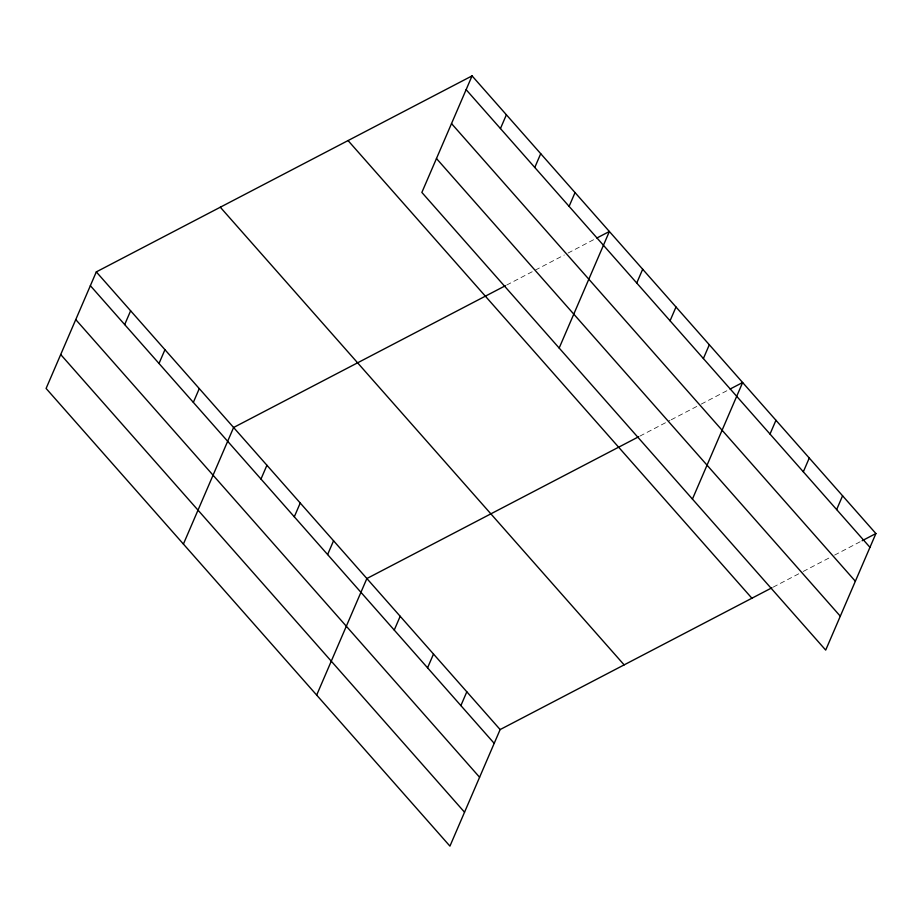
<?xml version="1.0" encoding="UTF-8"?>
<svg xmlns="http://www.w3.org/2000/svg" width="922" height="922" viewBox="0 0 922 922"><rect width="100%" height="100%" fill="white"/><g stroke="black" fill="none" stroke-linecap="round" stroke-linejoin="round"><path stroke-width="0.69" stroke-dasharray="4.61 3.46" d="M506.662 285.059L564.276 255.014M568.033 253.054L595.589 238.671M639.926 436.094L669.983 420.409M671.239 419.764L698.795 405.392M701.296 404.078L728.853 389.706M773.189 587.13L802.002 572.101M803.246 571.444L830.803 557.072M834.571 555.113L860.871 541.387"/><path stroke-width="1.38" d="M472.064 75.881L421.861 192.433L825.697 650.102L875.9 533.55L472.064 75.881L96.303 271.898L46.1 388.45L449.936 846.119L500.139 729.567L771.933 587.775M124.689 324.579L130.624 310.795M159.01 363.487L164.946 349.703M193.343 402.384L199.279 388.6M183.409 544.061L233.6 427.497L505.406 285.716M260.984 479.048L266.919 465.264M294.302 516.804L300.238 503.02M500.45 128.561L506.385 114.777M327.61 554.56L333.557 540.776M534.783 167.47L540.718 153.686M316.672 695.084L366.864 578.532L638.669 436.751M569.105 206.367L575.04 192.583M394.247 630.072L400.183 616.288M559.17 348.043L609.373 231.491L596.845 238.026M427.566 667.828L433.501 654.044M636.745 283.031L642.68 269.247M460.885 705.595L466.82 691.8M670.063 320.787L675.999 307.003M703.382 358.543L709.318 344.759M692.434 499.079L742.636 382.515L730.109 389.049M770.008 434.066L775.955 420.271M803.327 471.822L809.262 458.038M836.646 509.578L842.581 495.794M862.128 540.73L875.9 533.55M466.129 89.665L869.965 547.334M451.515 123.583L855.362 581.252M436.475 158.526L840.311 616.196M348.055 140.57L751.903 598.228M220.3 207.208L624.136 664.877M96.303 271.898L500.139 729.567M90.356 285.682L494.204 743.351M75.754 319.588L479.59 777.258M60.702 354.532L464.538 812.201"/></g></svg>
